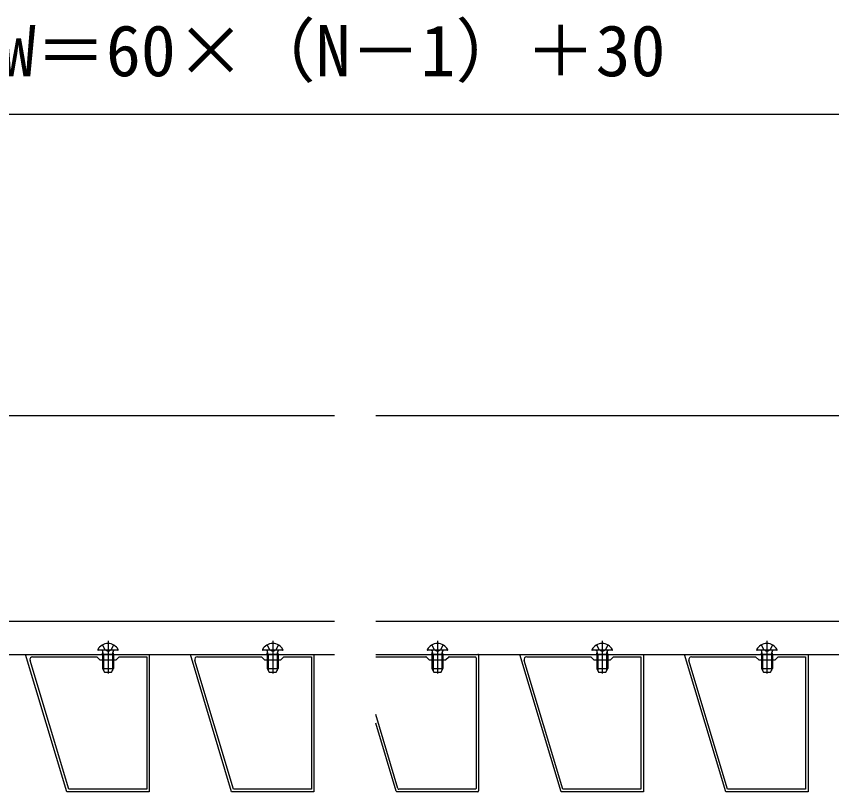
# Model space of a CAD drawing. Units: millimetres, scale not verified. Extents: x -1312 to 1312, y -1956 to 1944.
# Drawn here: x -951.3 to -654.3, y -1398.1 to -1115.7 of the extents above; entities that cross this region are included whole.
import ezdxf
from ezdxf.enums import TextEntityAlignment as Align

# ---------------------------------------------------------------- set-up
doc = ezdxf.new("R2010")
doc.units = ezdxf.units.MM
doc.header["$LTSCALE"] = 10
for name, color, linetype in [('0-0_0', 7, 'Continuous'), ('0-2_YKK_11', 7, 'Continuous'), ('0-3_YKK_12', 2, 'Continuous'), ('0-4_YKK_13', 4, 'Continuous'), ('0-5_YKK_D', 6, 'Continuous')]:
    doc.layers.add(name, color=color, linetype=linetype)
doc.styles.add('ＭＳ ゴシック', font='')
doc.styles.get('ＭＳ ゴシック').set_extended_font_data('MS Gothic')

msp = doc.modelspace()

# ---------------------------------------------------------------- linework, layer by layer
at = {"layer": '0-0_0'}
for p, q in [((-820.36, -1348.13), (-783.16, -1348.13)), ((-820.36, -1349.03), (-802.08, -1349.03)), ((-801.87, -1349.12), (-800.95, -1350.04)), ((-800.74, -1350.13), (-794.98, -1350.13)), ((-794.77, -1350.04), (-793.85, -1349.12)), ((-793.64, -1349.03), (-784.06, -1349.03)), ((-783.76, -1349.33), (-783.76, -1396.93)), ((-782.86, -1348.43), (-782.86, -1397.83)), ((-812.25, -1397.01), (-820.36, -1370)), ((-812.92, -1397.91), (-820.36, -1373.13)), ((-783.16, -1398.13), (-812.64, -1398.13)), ((-784.06, -1397.23), (-811.97, -1397.23))]:
    msp.add_line(p, q, dxfattribs=at)
for centre, start, end in [((-783.16, -1348.43), 360, 90), ((-802.08, -1349.33), 45, 90), ((-800.74, -1349.83), 225, 270), ((-794.98, -1349.83), 270, 315), ((-793.64, -1349.33), 90, 135), ((-784.06, -1349.33), 0, 90), ((-812.64, -1397.83), 196.6992, 270), ((-811.97, -1396.93), 196.6992, 270), ((-784.06, -1396.93), 270, 0), ((-783.16, -1397.83), 270, 0)]:
    msp.add_arc(centre, 0.3, start, end, dxfattribs=at)
at = {"layer": '0-2_YKK_11'}
for p, q in [((-932.19, -1397.23), (-946.26, -1350.32)), ((-872.19, -1397.23), (-886.26, -1350.32)), ((-752.19, -1397.23), (-766.26, -1350.32)), ((-692.19, -1397.23), (-706.26, -1350.32))]:
    msp.add_line(p, q, dxfattribs=at)
for points in [[(-932.86, -1398.13), (-947.86, -1348.13), (-902.86, -1348.13), (-902.86, -1398.13)], [(-872.86, -1398.13), (-887.86, -1348.13), (-842.86, -1348.13), (-842.86, -1398.13)], [(-752.86, -1398.13), (-767.86, -1348.13), (-722.86, -1348.13), (-722.86, -1398.13)], [(-692.86, -1398.13), (-707.86, -1348.13), (-662.86, -1348.13), (-662.86, -1398.13)]]:
    msp.add_lwpolyline(points, close=True, dxfattribs=at)
for points in [[(-945.31, -1349.03), (-921.96, -1349.03), (-920.86, -1350.13), (-914.86, -1350.13), (-913.76, -1349.03), (-903.76, -1349.03), (-903.76, -1397.23), (-932.19, -1397.23)], [(-885.31, -1349.03), (-861.96, -1349.03), (-860.86, -1350.13), (-854.86, -1350.13), (-853.76, -1349.03), (-843.76, -1349.03), (-843.76, -1397.23), (-872.19, -1397.23)], [(-765.31, -1349.03), (-741.96, -1349.03), (-740.86, -1350.13), (-734.86, -1350.13), (-733.76, -1349.03), (-723.76, -1349.03), (-723.76, -1397.23), (-752.19, -1397.23)], [(-705.31, -1349.03), (-681.96, -1349.03), (-680.86, -1350.13), (-674.86, -1350.13), (-673.76, -1349.03), (-663.76, -1349.03), (-663.76, -1397.23), (-692.19, -1397.23)]]:
    msp.add_lwpolyline(points, dxfattribs=at)
for centre in [(-945.31, -1350.03), (-885.31, -1350.03), (-765.31, -1350.03), (-705.31, -1350.03)]:
    msp.add_arc(centre, 1, 90, 196.6993, dxfattribs=at)
at = {"layer": '0-3_YKK_12'}
for points in [[(-835.36, -1336.13), (-1152.86, -1336.13), (-1152.86, -1261.13), (-835.36, -1261.13)], [(-820.36, -1261.13), (-502.86, -1261.13), (-502.86, -1336.13), (-820.36, -1336.13)], [(-835.36, -1336.13), (-1232.86, -1336.13), (-1232.86, -1348.13), (-835.36, -1348.13)], [(-820.36, -1348.13), (-422.86, -1348.13), (-422.86, -1336.13), (-820.36, -1336.13)]]:
    msp.add_lwpolyline(points, dxfattribs=at)
at = {"layer": '0-4_YKK_13'}
for p, q in [((-919.91, -1344.66), (-919, -1346.48)), ((-917.86, -1343.13), (-917.86, -1355.12)), ((-915.81, -1344.66), (-916.71, -1346.48)), ((-859.91, -1344.66), (-859, -1346.48)), ((-857.86, -1343.13), (-857.86, -1355.12)), ((-855.81, -1344.66), (-856.71, -1346.48)), ((-799.91, -1344.66), (-799, -1346.48)), ((-797.86, -1343.13), (-797.86, -1355.12)), ((-795.81, -1344.66), (-796.71, -1346.48)), ((-739.91, -1344.66), (-739, -1346.48)), ((-737.86, -1343.13), (-737.86, -1355.12)), ((-735.81, -1344.66), (-736.71, -1346.48)), ((-679.91, -1344.66), (-679, -1346.48)), ((-677.86, -1343.13), (-677.86, -1355.12)), ((-675.81, -1344.66), (-676.71, -1346.48)), ((-914.26, -1346.63), (-921.45, -1346.63)), ((-919.86, -1348.03), (-919.71, -1347.22)), ((-919.86, -1348.03), (-915.86, -1348.03)), ((-919.48, -1348.03), (-919.72, -1347.01)), ((-917.86, -1347.09), (-919, -1346.48)), ((-917.86, -1347.09), (-916.71, -1346.48)), ((-916.24, -1348.03), (-916, -1347.01)), ((-915.86, -1348.03), (-916, -1347.22)), ((-854.26, -1346.63), (-861.45, -1346.63)), ((-859.86, -1348.03), (-859.71, -1347.22)), ((-859.86, -1348.03), (-855.86, -1348.03)), ((-859.48, -1348.03), (-859.72, -1347.01)), ((-857.86, -1347.09), (-859, -1346.48)), ((-857.86, -1347.09), (-856.71, -1346.48)), ((-856.24, -1348.03), (-856, -1347.01)), ((-855.86, -1348.03), (-856, -1347.22)), ((-794.26, -1346.63), (-801.45, -1346.63)), ((-799.86, -1348.03), (-799.71, -1347.22)), ((-799.86, -1348.03), (-795.86, -1348.03)), ((-799.48, -1348.03), (-799.72, -1347.01)), ((-797.86, -1347.09), (-799, -1346.48)), ((-797.86, -1347.09), (-796.71, -1346.48)), ((-796.24, -1348.03), (-796, -1347.01)), ((-795.86, -1348.03), (-796, -1347.22)), ((-734.26, -1346.63), (-741.45, -1346.63)), ((-739.86, -1348.03), (-739.71, -1347.22)), ((-739.86, -1348.03), (-735.86, -1348.03)), ((-739.48, -1348.03), (-739.72, -1347.01)), ((-737.86, -1347.09), (-739, -1346.48)), ((-737.86, -1347.09), (-736.71, -1346.48)), ((-736.24, -1348.03), (-736, -1347.01)), ((-735.86, -1348.03), (-736, -1347.22)), ((-674.26, -1346.63), (-681.45, -1346.63)), ((-679.86, -1348.03), (-679.71, -1347.22)), ((-679.86, -1348.03), (-675.86, -1348.03)), ((-679.48, -1348.03), (-679.72, -1347.01)), ((-677.86, -1347.09), (-679, -1346.48)), ((-677.86, -1347.09), (-676.71, -1346.48)), ((-676.24, -1348.03), (-676, -1347.01)), ((-675.86, -1348.03), (-676, -1347.22)), ((-919.86, -1353.23), (-915.86, -1353.23)), ((-919.86, -1353.23), (-919.16, -1354.63)), ((-916.56, -1354.63), (-915.86, -1353.23)), ((-859.86, -1353.23), (-855.86, -1353.23)), ((-859.86, -1353.23), (-859.16, -1354.63)), ((-856.56, -1354.63), (-855.86, -1353.23)), ((-799.86, -1353.23), (-795.86, -1353.23)), ((-799.86, -1353.23), (-799.16, -1354.63)), ((-796.56, -1354.63), (-795.86, -1353.23)), ((-739.86, -1353.23), (-735.86, -1353.23)), ((-739.86, -1353.23), (-739.16, -1354.63)), ((-736.56, -1354.63), (-735.86, -1353.23)), ((-679.86, -1353.23), (-675.86, -1353.23)), ((-679.86, -1353.23), (-679.16, -1354.63)), ((-676.56, -1354.63), (-675.86, -1353.23)), ((-919.16, -1354.63), (-916.56, -1354.63)), ((-859.16, -1354.63), (-856.56, -1354.63)), ((-799.16, -1354.63), (-796.56, -1354.63)), ((-739.16, -1354.63), (-736.56, -1354.63)), ((-679.16, -1354.63), (-676.56, -1354.63))]:
    msp.add_line(p, q, dxfattribs=at)
for points in [[(-919.86, -1348.03), (-919.86, -1350.13), (-919.86, -1353.23)], [(-919.48, -1348.03), (-919.48, -1350.13), (-919.48, -1353.99)], [(-916.24, -1348.03), (-916.24, -1350.13), (-916.24, -1353.99)], [(-915.86, -1348.03), (-915.86, -1350.13), (-915.86, -1353.23)], [(-859.86, -1348.03), (-859.86, -1350.13), (-859.86, -1353.23)], [(-859.48, -1348.03), (-859.48, -1350.13), (-859.48, -1353.99)], [(-856.24, -1348.03), (-856.24, -1350.13), (-856.24, -1353.99)], [(-855.86, -1348.03), (-855.86, -1350.13), (-855.86, -1353.23)], [(-799.86, -1348.03), (-799.86, -1350.13), (-799.86, -1353.23)], [(-799.48, -1348.03), (-799.48, -1350.13), (-799.48, -1353.99)], [(-796.24, -1348.03), (-796.24, -1350.13), (-796.24, -1353.99)], [(-795.86, -1348.03), (-795.86, -1350.13), (-795.86, -1353.23)], [(-739.86, -1348.03), (-739.86, -1350.13), (-739.86, -1353.23)], [(-739.48, -1348.03), (-739.48, -1350.13), (-739.48, -1353.99)], [(-736.24, -1348.03), (-736.24, -1350.13), (-736.24, -1353.99)], [(-735.86, -1348.03), (-735.86, -1350.13), (-735.86, -1353.23)], [(-679.86, -1348.03), (-679.86, -1350.13), (-679.86, -1353.23)], [(-679.48, -1348.03), (-679.48, -1350.13), (-679.48, -1353.99)], [(-676.24, -1348.03), (-676.24, -1350.13), (-676.24, -1353.99)], [(-675.86, -1348.03), (-675.86, -1350.13), (-675.86, -1353.23)]]:
    msp.add_lwpolyline(points, dxfattribs=at)
for centre, radius, start, end in [((-917.86, -1348.33), 4.2, 27.281, 152.719), ((-857.86, -1348.33), 4.2, 27.281, 152.719), ((-797.86, -1348.33), 4.2, 27.281, 152.719), ((-737.86, -1348.33), 4.2, 27.281, 152.719), ((-677.86, -1348.33), 4.2, 27.281, 152.719), ((-921.45, -1346.47), 0.154, 152.719, 270), ((-920.21, -1347.13), 0.5, 349.909, 90), ((-915.51, -1347.13), 0.5, 90, 190.091), ((-914.26, -1346.47), 0.154, 270, 27.281), ((-861.45, -1346.47), 0.154, 152.719, 270), ((-860.21, -1347.13), 0.5, 349.909, 90), ((-855.51, -1347.13), 0.5, 90, 190.091), ((-854.26, -1346.47), 0.154, 270, 27.281), ((-801.45, -1346.47), 0.154, 152.719, 270), ((-800.21, -1347.13), 0.5, 349.909, 90), ((-795.51, -1347.13), 0.5, 90, 190.091), ((-794.26, -1346.47), 0.154, 270, 27.281), ((-741.45, -1346.47), 0.154, 152.719, 270), ((-740.21, -1347.13), 0.5, 349.909, 90), ((-735.51, -1347.13), 0.5, 90, 190.091), ((-734.26, -1346.47), 0.154, 270, 27.281), ((-681.45, -1346.47), 0.154, 152.719, 270), ((-680.21, -1347.13), 0.5, 349.909, 90), ((-675.51, -1347.13), 0.5, 90, 190.091), ((-674.26, -1346.47), 0.154, 270, 27.281)]:
    msp.add_arc(centre, radius, start, end, dxfattribs=at)
at = {"layer": '0-5_YKK_D'}
msp.add_line((-449.11, -1151.49), (-1206.61, -1151.49), dxfattribs=at)

# ---------------------------------------------------------------- texts
at = {"layer": '0-5_YKK_D', "style": 'ＭＳ ゴシック'}
msp.add_text('出来幅：W＝60×（N－1）＋30', height=18.7, dxfattribs=at).set_placement((-1058.88, -1143.16), align=Align.BOTTOM_LEFT)

doc.saveas('drawing.dxf')
